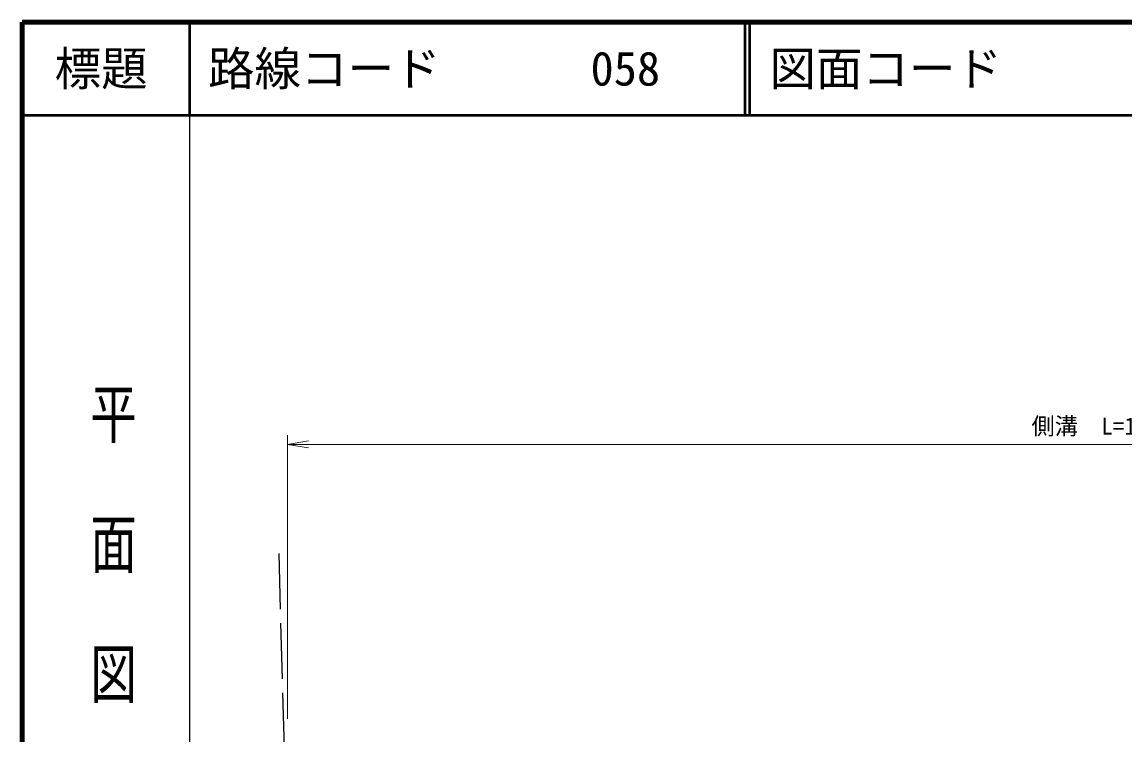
# Model space of a CAD drawing. Units: millimetres, scale not verified. Extents: x 40000 to 680000, y 20000 to 380000.
# Drawn here: x 40000 to 158618, y 303336 to 380000 of the extents above; entities that cross this region are included whole.
import ezdxf
from ezdxf.enums import TextEntityAlignment as Align

# ---------------------------------------------------------------- set-up
doc = ezdxf.new("R2010")
doc.units = ezdxf.units.MM
doc.header["$LTSCALE"] = 1000
doc.linetypes.add('DASHED', pattern=[7.5, 6, -1.5])
for name, color, linetype, lineweight in [('M-BGD', 7, 'Continuous', 25), ('M-STR-HTXT', 7, 'Continuous', 13), ('M-TTL', 2, 'Continuous', 140), ('M-TTL-BAND', 7, 'Continuous', 25), ('M-TTL-LINE', 7, 'Continuous', 50)]:
    doc.layers.add(name, color=color, linetype=linetype, lineweight=lineweight)
doc.layers.add('M-TTL-TXT', color=7, linetype='Continuous')
doc.styles.add('@ＭＳ ゴシック', font='')
doc.styles.add('ＭＳ ゴシック', font='')
doc.styles.get('@ＭＳ ゴシック').set_extended_font_data('@MS Gothic')
doc.styles.get('ＭＳ ゴシック').set_extended_font_data('MS Gothic')

# ---------------------------------------------------------------- blocks, each defined once
blk = doc.blocks.new('open_arrow')
at = {"color": 0, "linetype": 'Continuous', "lineweight": -2}
blk.add_lwpolyline([(7.5, 1.25), (0, 0), (7.5, -1.25)], dxfattribs=at)

msp = doc.modelspace()

# ---------------------------------------------------------------- linework, layer by layer
at = {"layer": 'M-BGD', "linetype": 'DASHED'}
msp.add_line((68837, 279382), (67634, 323121), dxfattribs=at)
at = {"layer": 'M-STR-HTXT'}
for p, q in [((68557, 305064), (68557, 335585)), ((68557, 334585), (258509, 334585))]:
    msp.add_line(p, q, dxfattribs=at)
at = {"layer": 'M-TTL'}
for p, q in [((40000, 380000), (40000, 20000)), ((680000, 380000), (40000, 380000))]:
    msp.add_line(p, q, dxfattribs=at)
at = {"layer": 'M-TTL-BAND'}
msp.add_line((58000, 370000), (58000, 20000), dxfattribs=at)
at = {"layer": 'M-TTL-LINE'}
for p, q in [((58000, 380000), (58000, 370000)), ((117750, 380000), (117750, 370000)), ((118250, 380000), (118250, 370000)), ((40000, 370000), (680000, 370000))]:
    msp.add_line(p, q, dxfattribs=at)

# ---------------------------------------------------------------- block references
at = {"layer": 'M-STR-HTXT', "xscale": 300, "yscale": 300}
msp.add_blockref('open_arrow', (68557, 334585), dxfattribs=at)

# ---------------------------------------------------------------- texts
at = {"layer": 'M-STR-HTXT', "style": 'ＭＳ ゴシック'}
msp.add_text('側溝\u3000L=189.5', height=1833, dxfattribs=at).set_placement((156682, 335085), align=Align.BOTTOM_CENTER)
at = {"layer": 'M-TTL-BAND', "style": '@ＭＳ ゴシック', "width": 1.4}
msp.add_text('平  面  図', height=3666, rotation=270, dxfattribs=at).set_placement((49777, 306475), align=Align.MIDDLE_RIGHT)
at = {"layer": 'M-TTL-TXT', "style": 'ＭＳ ゴシック'}
msp.add_text('標題', height=3666, dxfattribs=at).set_placement((48500, 375000), align=Align.MIDDLE_CENTER)
for s, p in [('路線コード', (60000, 375000)), ('058', (101142, 375000)), ('図面コード', (120380, 375000))]:
    msp.add_text(s, height=3666, dxfattribs=at).set_placement(p, align=Align.MIDDLE_LEFT)

doc.saveas('drawing.dxf')
